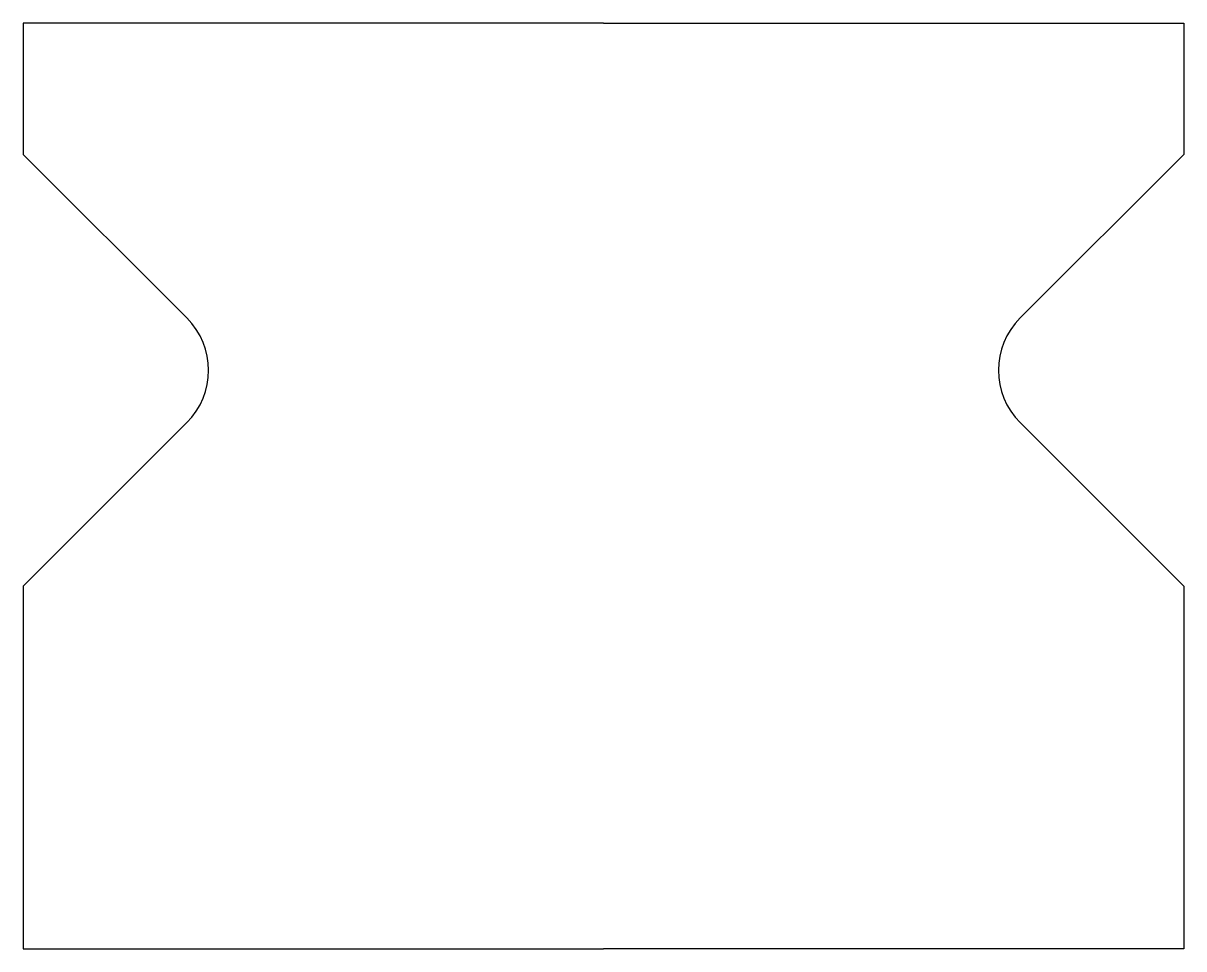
# Model space of a CAD drawing. Header units: inches. Extents: x -1.313 to -0.687, y -0.937 to -0.437.
import ezdxf

# ---------------------------------------------------------------- set-up
doc = ezdxf.new("R2010")
doc.units = ezdxf.units.IN
doc.header["$MEASUREMENT"] = 0

msp = doc.modelspace()

# ---------------------------------------------------------------- linework, layer by layer
for p, q in [((-1, -0.4375), (-1.31325, -0.4375)), ((-1.31325, -0.4375), (-1.31325, -0.5084)), ((-1, -0.4375), (-0.68675, -0.4375)), ((-0.68675, -0.4375), (-0.68675, -0.5084)), ((-1.31325, -0.5084), (-1.22493, -0.59672)), ((-0.68675, -0.5084), (-0.77507, -0.59672)), ((-1.22493, -0.65328), (-1.31325, -0.7416)), ((-0.77507, -0.65328), (-0.68675, -0.7416)), ((-1.31325, -0.7416), (-1.31325, -0.9375)), ((-0.68675, -0.7416), (-0.68675, -0.9375)), ((-1.31325, -0.9375), (-1, -0.9375)), ((-0.68675, -0.9375), (-1, -0.9375))]:
    msp.add_line(p, q)
for centre, start, end in [((-1.25321, -0.625), 315, 45), ((-0.74679, -0.625), 135, 225)]:
    msp.add_arc(centre, 0.04, start, end)

doc.saveas('drawing.dxf')
